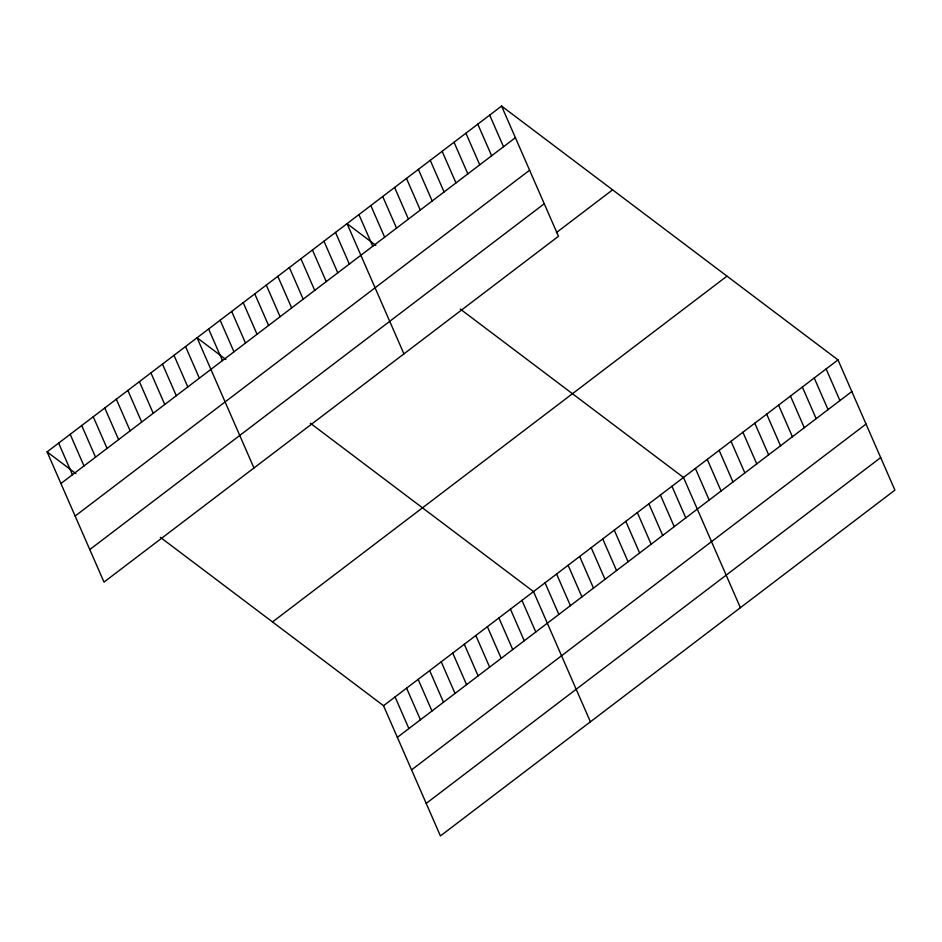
<?xml version="1.0" encoding="UTF-8"?>
<svg xmlns="http://www.w3.org/2000/svg" width="942" height="942" viewBox="0 0 942 942"><rect width="100%" height="100%" fill="white"/><g stroke="black" fill="none" stroke-linecap="round" stroke-linejoin="round"><path stroke-width="1.41" d="M501.58 106.069L558.465 236.289L103.997 582.097L47.1 451.877L501.58 106.069L838.003 359.903L894.9 490.123L440.42 835.931L383.535 705.711L160.328 537.305M60.912 483.505L515.392 137.697M75.136 516.039L529.604 170.231M89.773 549.563L544.252 203.755M556.404 232.592L612.594 189.837M272.509 621.944L726.988 276.136M383.535 705.711L838.003 359.903M397.347 737.339L851.827 391.531M411.56 769.873L866.039 424.065M426.208 803.396L880.688 457.588M375.882 245.391L347.056 223.643L403.941 353.874M460.273 309.07L683.492 477.476L740.377 607.696M225.903 359.514L197.078 337.766L253.963 467.986M310.295 423.182L533.513 591.588L590.399 721.808M47.1 451.877L75.925 473.626M826.122 368.946L839.934 400.574M814.229 377.989L828.053 409.617M802.348 387.032L816.161 418.66M790.468 396.076L804.28 427.703M778.575 405.119L792.399 436.747M766.694 414.162L780.506 445.79M754.801 423.205L768.625 454.833M742.92 432.248L756.732 463.876M731.027 441.292L744.851 472.919M719.146 450.335L732.958 481.963M707.254 459.39L721.077 491.006M695.373 468.433L709.185 500.061M671.952 486.249L685.764 517.876M660.413 495.033L674.225 526.66M489.687 115.112L503.511 146.74M648.873 503.805L662.697 535.433M477.806 124.156L491.618 155.783M637.345 512.589L651.158 544.217M465.913 133.211L479.737 164.826M625.806 521.362L639.618 552.989M454.032 142.254L467.844 173.881M614.266 530.146L628.078 561.773M442.139 151.297L455.963 182.925M602.727 538.918L616.551 570.546M430.258 160.34L444.071 191.968M591.187 547.702L605.011 579.33M418.366 169.383L432.19 201.011M579.66 556.475L593.472 588.102M406.485 178.427L420.297 210.054M568.12 565.259L581.932 596.887M394.604 187.47L408.416 219.097M556.581 574.031L570.405 605.659M382.711 196.513L396.535 228.141M545.041 582.815L558.865 614.443M370.83 205.556L384.642 237.184M358.937 214.599L372.761 246.227M521.974 600.372L535.786 632M510.434 609.144L524.258 640.772M335.517 232.427L349.329 264.054M498.895 617.928L512.719 649.556M323.977 241.199L337.801 272.827M487.367 626.701L501.179 658.328M312.438 249.983L326.262 281.611M475.828 635.485L489.64 667.113M300.91 258.756L314.722 290.383M464.288 644.257L478.112 675.885M289.371 267.54L303.183 299.167M452.749 653.042L466.573 684.669M277.831 276.312L291.655 307.94M441.221 661.814L455.033 693.442M266.292 285.096L280.115 316.724M429.682 670.598L443.494 702.226M254.764 293.869L268.576 325.496M418.142 679.37L431.966 710.998M243.224 302.653L257.036 334.28M406.603 688.155L420.426 719.782M231.685 311.425L245.509 343.053M395.075 696.927L408.887 728.555M220.145 320.209L233.969 351.837M208.618 328.982L222.43 360.609M185.539 346.538L199.363 378.166M173.999 355.322L187.823 386.95M162.471 364.095L176.284 395.722M150.932 372.879L164.744 404.507M139.392 381.651L153.216 413.279M127.853 390.435L141.677 422.063M116.325 399.208L130.137 430.835M104.786 407.992L118.598 439.62M93.246 416.764L107.058 448.392M81.707 425.548L95.531 457.176M70.179 434.321L83.991 465.949M58.639 443.105L72.452 474.733"/></g></svg>
